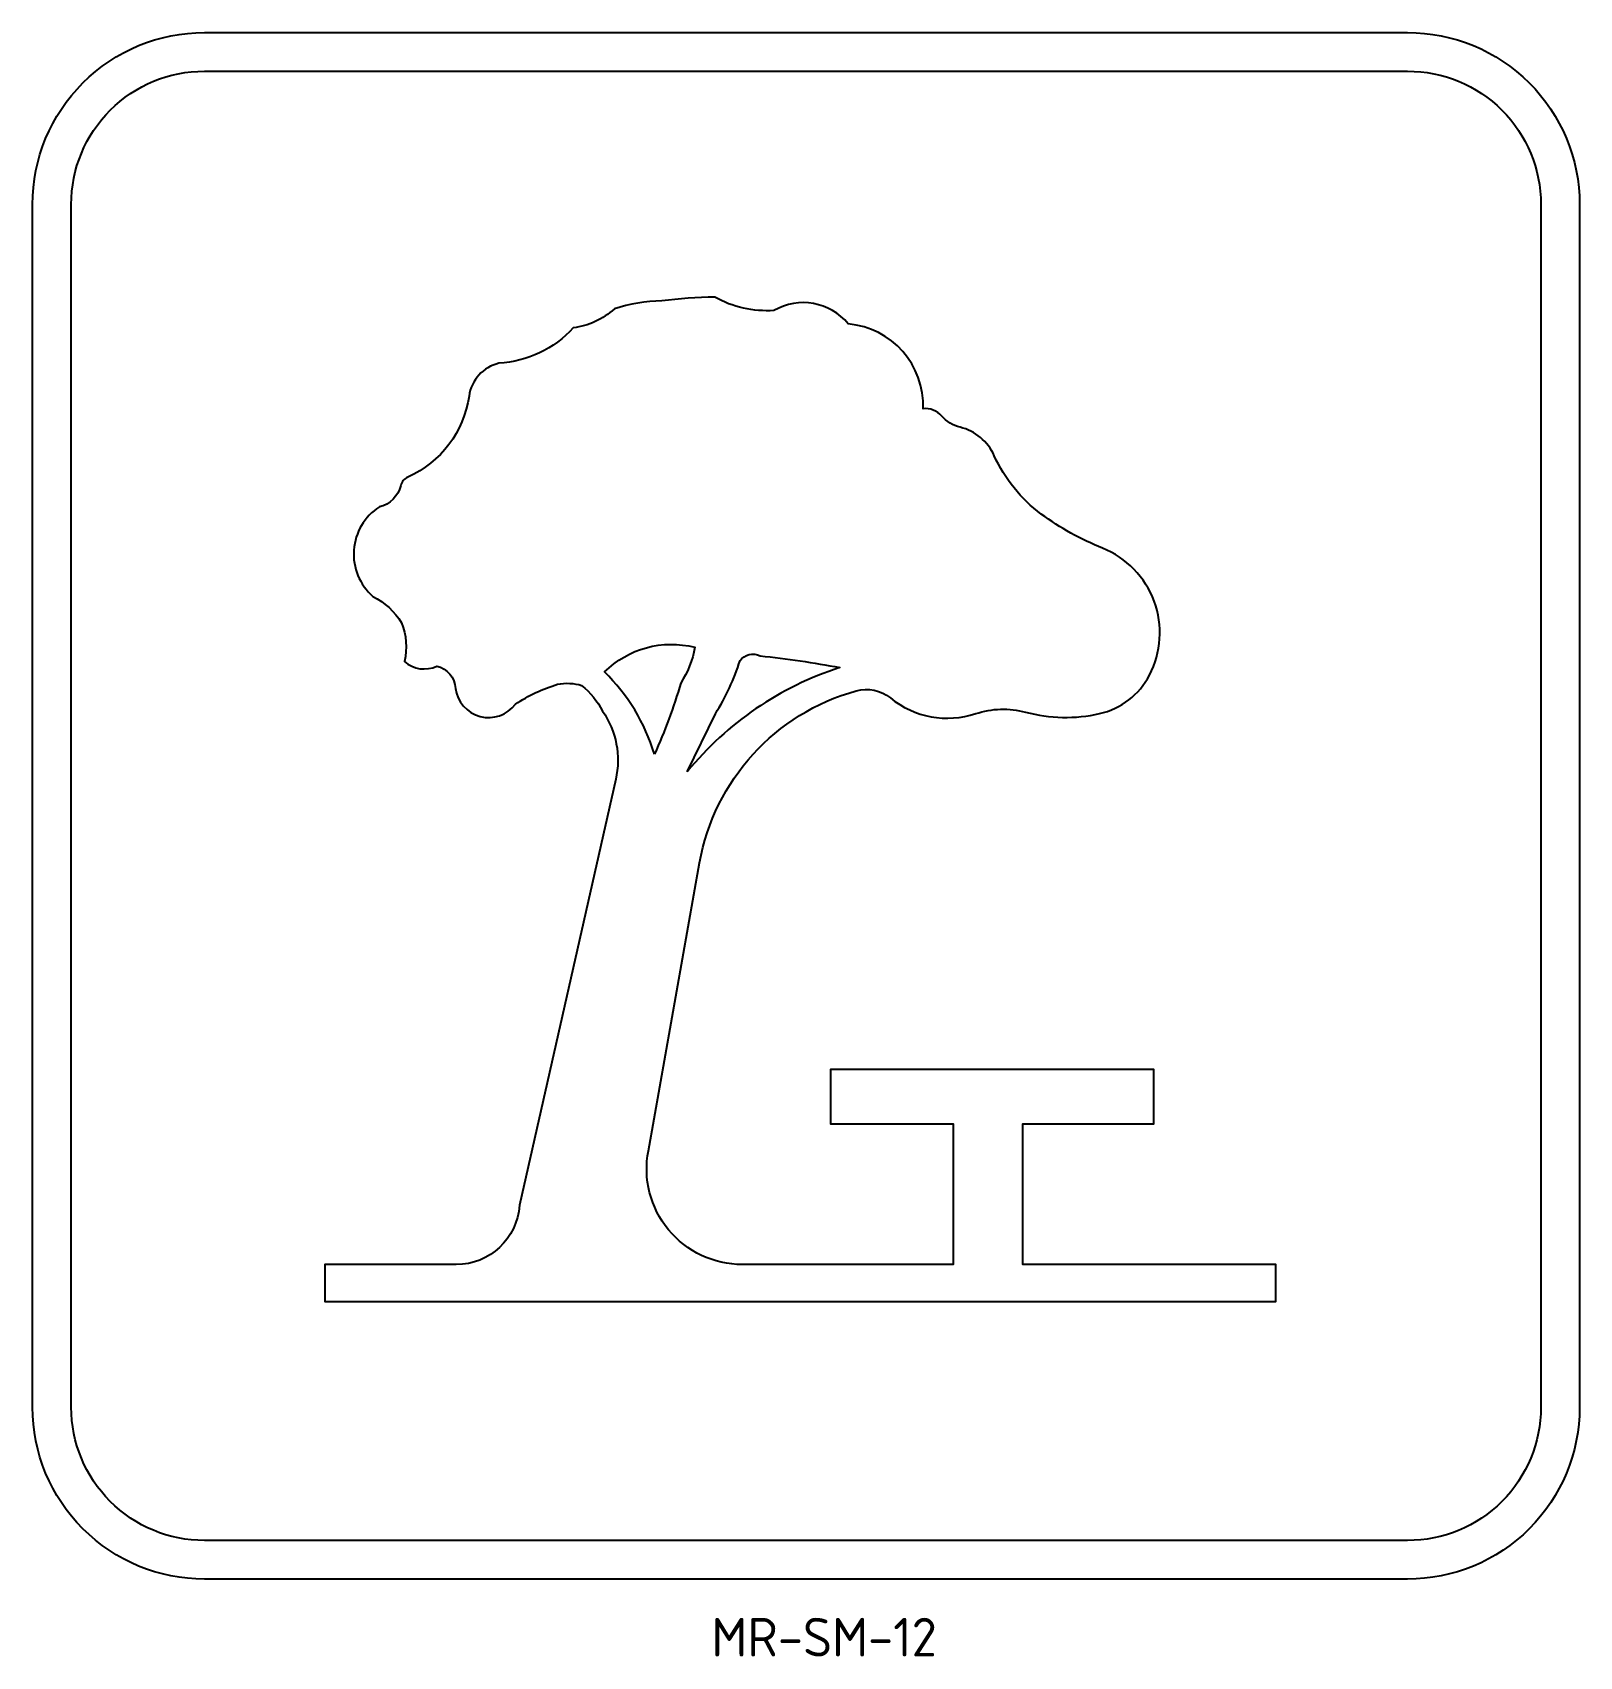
# Model space of a CAD drawing. Extents: x 191 to 311, y 150 to 276.
import ezdxf
from ezdxf.enums import TextEntityAlignment as Align

# ---------------------------------------------------------------- set-up
doc = ezdxf.new("R2010")
doc.units = 0
for name, color, linetype in [('L25', 1, 'CONTINUOUS'), ('L35', 3, 'CONTINUOUS'), ('T25', 1, 'CONTINUOUS')]:
    doc.layers.add(name, color=color, linetype=linetype)
doc.styles.add('ISO', font='iso3098b.shx')

# ---------------------------------------------------------------- blocks, each defined once
blk = doc.blocks.new('S12-476')
at = {"layer": 'L25'}
blk.add_lwpolyline([(9.664, 19.033, -0.104885), (10.231, 18.332, -0.210489), (10.591, 16.482), (7.971, 4.9, -0.396389), (6.258, 3.289), (2.68, 3.289), (2.68, 2.282), (28.53, 2.282), (28.53, 3.291), (21.651, 3.291), (21.651, 7.118), (25.21, 7.118), (25.21, 8.588), (16.429, 8.588), (16.429, 7.118), (19.756, 7.118), (19.756, 3.291), (14.03, 3.291, -0.471194), (11.477, 6.384), (12.87, 14.207, -0.288593), (17.125, 18.885, -0.242601), (18.054, 18.691, 0.255377), (20.375, 18.266, -0.146187), (21.729, 18.305, 0.121876), (23.741, 18.266, 0.220168), (25.095, 19.31, 0.443386), (23.818, 22.763, -0.063456), (22.155, 23.691, -0.129331), (20.878, 25.276, 0.231817), (19.95, 26.049, -0.157551), (19.447, 26.358, 0.253714), (18.944, 26.551, 0.399295), (16.91, 28.86, 0.36561), (14.891, 29.225, -0.148579), (13.28, 29.59, 0.026109), (11.841, 29.483, 0.072128), (10.552, 29.268, -0.156756), (9.435, 28.753, -0.195515), (7.416, 27.789, 0.308571), (6.603, 26.899, -0.257963), (4.94, 24.696, 0.232285), (4.746, 24.464, -0.280606), (4.166, 23.884, 0.498023), (3.99, 21.454, -0.134743), (4.771, 20.737, -0.146553), (4.85, 19.686, 0.309107), (5.727, 19.559, -0.323968), (6.237, 18.953, 0.675596), (7.863, 18.523, -0.072362), (9.01, 19.065, -0.121471)], format="xyb", close=True, dxfattribs=at)
for points in [[(11.641, 17.162, 0.126977), (10.285, 19.399, -0.263639), (12.74, 20.068, -0.104328), (12.357, 19.097, -0.034955), (11.641, 17.162, 1.911573)], [(12.533, 16.684), (13.298, 18.261, 0.063875), (13.968, 19.71, -0.34722), (14.513, 19.838, -0.019521), (16.681, 19.519, 0.144754), (12.533, 16.684, -1.392798)]]:
    blk.add_lwpolyline(points, format="xyb", dxfattribs=at)

msp = doc.modelspace()

# ---------------------------------------------------------------- linework, layer by layer
at = {"layer": 'L35', "linetype": 'Continuous'}
for points in [[(190.81, 169.3), (190.81, 262.63, -0.414214), (204.14, 275.96), (297.47, 275.96, -0.414214), (310.81, 262.63), (310.81, 169.3, -0.414214), (297.47, 155.96), (204.14, 155.96, -0.414214)], [(204.14, 158.96, -0.414214), (193.81, 169.3), (193.81, 262.63, -0.414214), (204.14, 272.96), (297.47, 272.96, -0.414214), (307.81, 262.63), (307.81, 169.3, -0.414214), (297.47, 158.96)]]:
    msp.add_lwpolyline(points, format="xyb", close=True, dxfattribs=at)

# ---------------------------------------------------------------- block references
at = {"layer": 'L25', "linetype": 'Continuous', "xscale": 2.854260089686099, "yscale": 2.854260089686099, "zscale": 2.854260089686099}
msp.add_blockref('S12-476', (205.82, 170.98), dxfattribs=at)

# ---------------------------------------------------------------- texts
at = {"layer": 'T25', "color": 3, "style": 'ISO'}
msp.add_text('MR-SM-12', height=3, dxfattribs=at).set_placement((252.21, 149.96), align=Align.CENTER)

doc.saveas('drawing.dxf')
